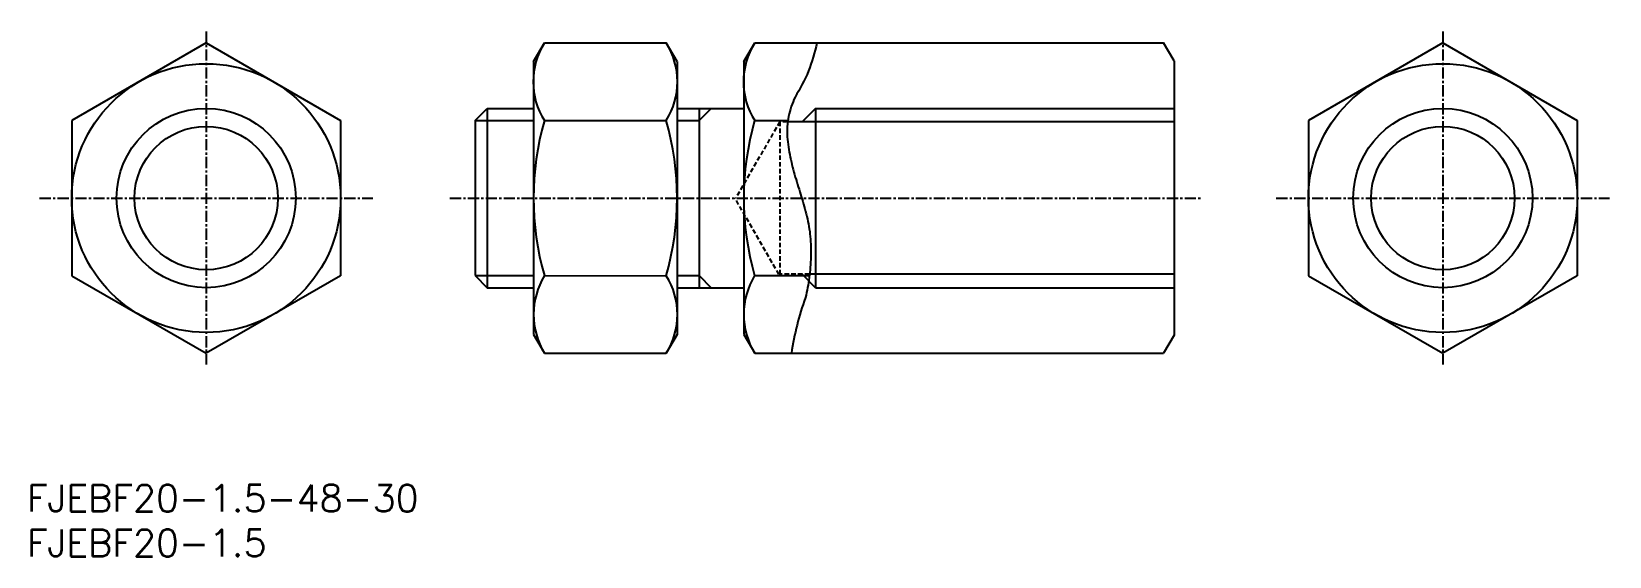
# Model space of a CAD drawing. Extents: x 1 to 177, y 0 to 59.
import ezdxf

# ---------------------------------------------------------------- set-up
doc = ezdxf.new("R2010")
doc.units = 0
doc.linetypes.add('CENTER', pattern=[2, 1.25, -0.25, 0.25, -0.25])
doc.linetypes.add('DASHED', pattern=[0.75, 0.5, -0.25])
doc.layers.get('0').update_dxf_attribs({"linetype": 'CONTINUOUS'})
doc.layers.add('CENTER', color=1, linetype='CENTER')
doc.styles.get("Standard").update_dxf_attribs({"font": 'txt.shx'})

# ---------------------------------------------------------------- blocks, each defined once
blk = doc.blocks.new('*U30')
at = {"color": 7, "linetype": 'CONTINUOUS'}
blk.add_text('FJEBF20-1.5', height=3, dxfattribs=at).set_placement((0, 0))
blk = doc.blocks.new('*U31')
at = {"color": 7, "linetype": 'CONTINUOUS'}
blk.add_text('FJEBF20-1.5-48-30', height=3, dxfattribs=at).set_placement((0, 5))

msp = doc.modelspace()

# ---------------------------------------------------------------- linework, layer by layer
for p, q in [((20, 57.32), (5, 48.66)), ((20, 57.32), (35, 48.66)), ((56.54, 55.23), (57.75, 57.32)), ((57.75, 57.32), (71.34, 57.32)), ((72.54, 55.23), (71.34, 57.32)), ((80, 55.23), (81.21, 57.32)), ((81.21, 57.32), (126.84, 57.32)), ((128, 55.31), (126.84, 57.32)), ((158, 57.32), (143, 48.66)), ((158, 57.32), (173, 48.66)), ((56.54, 55.23), (56.54, 24.77)), ((72.54, 55.23), (72.54, 24.77)), ((80, 55.23), (80, 24.77)), ((128, 55.31), (128, 24.69)), ((50, 48.65), (51.35, 50)), ((51.35, 50), (56.54, 50)), ((51.35, 50), (51.35, 30)), ((72.54, 50), (80.04, 50)), ((75, 50), (75, 30)), ((88, 50), (88, 30)), ((5, 48.66), (5, 31.34)), ((35, 48.66), (35, 31.34)), ((50, 48.65), (50, 31.35)), ((57.75, 48.65), (71.34, 48.66)), ((81.21, 48.65), (84.91, 48.65)), ((128, 48.51), (84.78, 48.51)), ((143, 48.66), (143, 31.34)), ((173, 48.66), (173, 31.34)), ((5, 44.33), (5, 44.33)), ((5, 40), (5, 40)), ((5, 31.34), (20, 22.68)), ((35, 31.34), (20, 22.68)), ((50, 31.35), (51.35, 30)), ((51.35, 30), (56.54, 30)), ((57.75, 31.35), (71.34, 31.34)), ((72.54, 30), (80.04, 30)), ((81.21, 31.35), (87.32, 31.35)), ((128, 31.49), (87.29, 31.49)), ((143, 31.34), (158, 22.68)), ((173, 31.34), (158, 22.68)), ((56.54, 24.77), (57.75, 22.68)), ((72.54, 24.77), (71.34, 22.68)), ((80, 24.77), (81.21, 22.68)), ((128, 24.69), (126.84, 22.68)), ((57.75, 22.68), (71.34, 22.68)), ((81.21, 22.68), (126.84, 22.68))]:
    msp.add_line(p, q)
at = {"color": 3}
for p, q in [((75, 48.65), (76.35, 50)), ((88, 50), (86.51, 48.51)), ((88, 50), (128, 50)), ((50, 48.65), (56.54, 48.65)), ((72.54, 48.65), (75, 48.65)), ((50, 31.35), (56.54, 31.35)), ((72.54, 31.35), (75, 31.35)), ((75, 31.35), (76.35, 30)), ((88, 30), (86.51, 31.49)), ((88, 30), (128, 30))]:
    msp.add_line(p, q, dxfattribs=at)
at = {"color": 3, "linetype": 'DASHED'}
for p, q in [((84, 48.51), (79.09, 40)), ((84, 48.51), (84, 31.49)), ((84.85, 48.51), (84, 48.51)), ((83.91, 31.49), (79, 40)), ((87.29, 31.49), (83.91, 31.49))]:
    msp.add_line(p, q, dxfattribs=at)
at = {"color": 3}
msp.add_lwpolyline([(88.14, 57.32, -0.091655), (85.71, 51.28, 0.056752), (84.99, 49.11, 0.06751), (84.85, 46.84, 0.0343), (85.18, 44.57, 0.01879), (85.74, 42.35, 0.004539), (86.41, 40.16, -0.015359), (87.02, 37.96, -0.03605), (87.41, 35.71, -0.032073), (87.47, 33.42, -0.02243), (87.29, 31.14, -0.030113), (86.87, 28.89, 0.049832), (85.3, 22.68)], format="xyb", dxfattribs=at)
for centre, radius in [((20, 40), 15), ((158, 40), 15), ((158, 40), 8)]:
    msp.add_circle(centre, radius)
at = {"color": 7}
msp.add_circle((20, 40), 10, dxfattribs=at)
at = {"color": 3}
for centre, radius in [((158, 40), 10), ((20, 40), 8)]:
    msp.add_circle(centre, radius, dxfattribs=at)
for centre, radius, start, end in [((64.61, 52.98), 8.12, 147.7068, 212.2932), ((64.5, 52.99), 8.09, 327.6505, 32.3495), ((88.07, 52.98), 8.12, 147.7068, 212.2932), ((87.99, 40), 31.46, 164.0443, 195.9557), ((41, 40), 31.55, 344.0661, 15.9339), ((111.45, 40), 31.46, 164.0443, 195.9557), ((64.92, 27.02), 8.38, 148.822, 211.178), ((64.5, 27.01), 8.09, 327.6505, 32.3495), ((88.37, 27.02), 8.38, 148.822, 211.178)]:
    msp.add_arc(centre, radius, start, end)
at = {"layer": 'CENTER', "color": 1, "linetype": 'CENTER'}
for p, q in [((20, 58.59), (20, 21.41)), ((158, 58.59), (158, 21.41)), ((1.41, 40), (38.59, 40)), ((47.2, 40), (131.04, 40)), ((139.41, 40), (176.59, 40))]:
    msp.add_line(p, q, dxfattribs=at)

# ---------------------------------------------------------------- block references
at = {"color": 7, "linetype": 'CONTINUOUS'}
for name in ['*U31', '*U30']:
    msp.add_blockref(name, (0, 0), dxfattribs=at)

doc.saveas('drawing.dxf')
